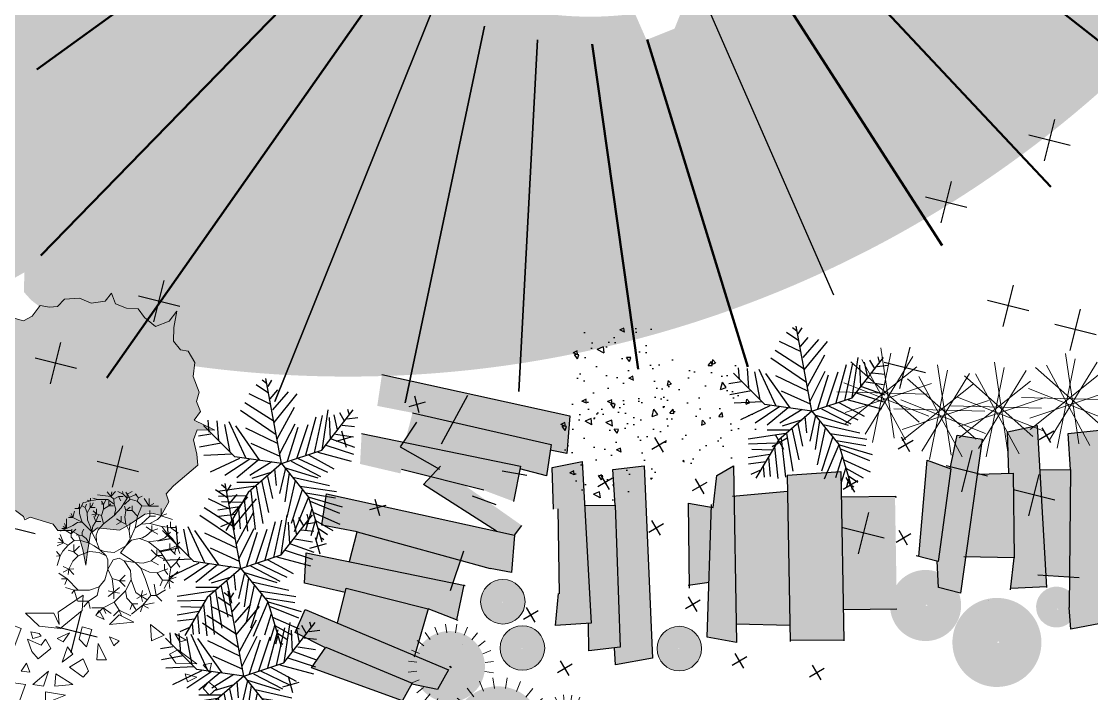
# Model space of a CAD drawing. Header units: millimetres. Extents: x 1933 to 24107, y 1228 to 18074.
# Drawn here: x 6737 to 10724, y 12627 to 15132 of the extents above; entities that cross this region are included whole.
import ezdxf

# ---------------------------------------------------------------- set-up
doc = ezdxf.new("R2010")
doc.units = ezdxf.units.MM
doc.layers.add('marc det', color=74, linetype='Continuous', lineweight=18)
doc.styles.add('ATTR', font='romans.shx', dxfattribs={"width": 0.8, "height": 0.470416})

# ---------------------------------------------------------------- blocks, each defined once
blk = doc.blocks.new('Tree Clump 1')
for p, q in [((35.416, 90.295), (33.513, 97.397)), ((42.83, 98.624), (42.83, 91.424)), ((50.244, 90.295), (52.148, 97.397)), ((22.519, 82.936), (17.374, 88.08)), ((28.462, 87.511), (24.83, 93.801)), ((57.198, 87.511), (60.83, 93.801)), ((63.142, 82.936), (68.286, 88.08)), ((14.976, 70.088), (8.057, 71.942)), ((17.938, 76.995), (11.653, 80.624)), ((67.722, 76.995), (74.007, 80.624)), ((70.684, 70.088), (77.603, 71.942)), ((6.83, 62.624), (14.03, 62.624)), ((78.83, 62.624), (71.63, 62.624)), ((-23.117, 41.102), (-29.17, 51.586)), ((-11.528, 45.743), (-14.699, 57.58)), ((0.83, 59.624), (0.83, 47.624)), ((13.188, 45.743), (16.359, 57.58)), ((24.777, 41.102), (30.83, 51.586)), ((67.722, 48.253), (74.007, 44.624)), ((70.684, 55.161), (77.603, 53.307)), ((-108.328, 32.806), (-113.17, 41.193)), ((-99.056, 36.519), (-101.593, 45.989)), ((-89.17, 47.624), (-89.17, 38.024)), ((-79.284, 36.519), (-76.746, 45.989)), ((-70.012, 32.806), (-65.17, 41.193)), ((-33.023, 33.477), (-41.596, 42.051)), ((34.683, 33.477), (43.256, 42.051)), ((57.198, 37.738), (60.83, 31.447)), ((63.142, 42.313), (68.286, 37.168)), ((-116.252, 26.706), (-123.111, 33.565)), ((-62.088, 26.706), (-55.229, 33.565)), ((-40.656, 23.576), (-51.132, 29.624)), ((42.316, 23.576), (52.792, 29.624)), ((-126.309, 9.575), (-135.534, 12.047)), ((-122.359, 18.786), (-130.739, 23.624)), ((-45.593, 12.063), (-57.125, 15.153)), ((47.253, 12.063), (58.785, 15.153)), ((-137.17, -0.376), (-127.57, -0.376)), ((-126.309, -10.327), (-135.534, -12.799)), ((-59.17, -0.376), (-47.17, -0.376)), ((60.83, -0.376), (48.83, -0.376)), ((-122.359, -19.538), (-130.739, -24.376)), ((-45.593, -12.815), (-57.125, -15.905)), ((47.253, -12.815), (58.785, -15.905)), ((-116.252, -27.458), (-123.111, -34.317)), ((-108.328, -33.558), (-113.17, -41.945)), ((-70.012, -33.558), (-65.17, -41.945)), ((-62.088, -27.458), (-55.229, -34.317)), ((-40.656, -24.328), (-51.132, -30.376)), ((-33.023, -34.229), (-41.596, -42.802)), ((34.683, -34.229), (43.256, -42.802)), ((42.316, -24.328), (52.792, -30.376)), ((-99.056, -37.271), (-101.593, -46.74)), ((-89.17, -48.376), (-89.17, -38.776)), ((-79.284, -37.271), (-76.746, -46.74)), ((-23.117, -41.854), (-29.17, -52.337)), ((-11.528, -46.495), (-14.699, -58.331)), ((13.188, -46.495), (16.359, -58.331)), ((24.777, -41.854), (30.83, -52.337)), ((0.83, -60.376), (0.83, -48.376))]:
    blk.add_line(p, q)
for points in [[(42.332, 62.85), (41.874, 61.676), (43.476, 62.263)], [(0, 0), (-0.763, -1.956), (1.907, -0.978)], [(-89.834, -0.075), (-90.444, -1.64), (-88.309, -0.857)]]:
    blk.add_lwpolyline(points, close=True)
at = {"style": 'ATTR', "width": 0.8, "flags": 9}
blk.add_attdef('ESTCODE', (0, 0), '', height=0.000432, dxfattribs=at)
blk = doc.blocks.new('fff')
at = {"color": 93}
for p, q in [((80686.8, 24306.7), (80654.6, 24332.5)), ((80799.9, 23710.9), (80683.3, 24344.1)), ((80698.9, 24286.1), (80727, 24332.5)), ((80702.9, 24234.5), (80610.4, 24296.4)), ((80715, 24193.2), (80771.3, 24260.3)), ((80735.1, 24110.7), (80851.8, 24244.8)), ((80719, 24152), (80558.1, 24229.3)), ((80743.1, 24017.9), (80916.2, 24229.3)), ((80759.2, 23925), (80493.7, 24105.5)), ((80743.1, 24023), (80525.9, 24162.3)), ((80767.3, 23894.1), (80896, 24131.3)), ((81099.8, 23810.9), (81333.1, 24110.8)), ((81101.3, 23811.5), (81145.5, 24110.7)), ((81230, 24090.1), (81266.2, 24028.2)), ((81290.4, 24115.9), (81302.4, 24074.6)), ((80260.3, 23945.6), (80252.3, 24033.3)), ((80316.6, 24028.2), (80328.7, 23883.7)), ((80405.2, 24023), (80529.9, 23754.8)), ((80787.4, 23785.7), (80900.1, 24007.5)), ((80980.5, 23775.4), (81057, 24059.1)), ((81044.9, 23790.9), (81105.3, 24069.4)), ((81153.6, 24054), (81161.6, 23894.1)), ((81189.8, 24074.6), (81213.9, 23961.1)), ((81286.3, 24043.6), (81366.8, 24054)), ((80272.4, 23930.2), (80179.8, 23914.7)), ((80450.1, 23760.9), (80216.8, 23994.2)), ((80373, 24002.4), (80413.2, 23796.1)), ((80638.5, 23734.2), (80457.5, 23992.1)), ((80529.9, 23976.6), (80767.3, 23863.1)), ((80843.7, 23729), (80924.2, 23981.7)), ((80912.1, 23749.6), (80996.6, 24002.4)), ((81201.8, 23930.2), (81334.6, 23909.5)), ((81250.1, 23997.2), (81342.7, 23986.9)), ((80348.8, 23863.1), (80187.9, 23832.2)), ((80570.1, 23863.1), (80787.4, 23765.1)), ((81129.4, 23847.6), (81334.6, 23780.6)), ((81169.6, 23894.1), (81342.7, 23832.2)), ((80429.3, 23780.6), (80220.1, 23770.3)), ((80799.9, 23710.9), (81099.8, 23810.9)), ((81000.7, 23775.4), (81189.8, 23672.3)), ((81069.1, 23796.1), (81318.5, 23729)), ((80485.6, 23749.6), (80268.4, 23646.5)), ((80562.1, 23744.5), (80377, 23620.7)), ((80799.9, 23710.9), (80450.1, 23760.9)), ((80622.4, 23734.2), (80465.5, 23605.2)), ((80799.9, 23710.9), (80550, 23494.4)), ((80727, 23723.8), (80562.1, 23620.7)), ((80799.9, 23710.9), (80999.9, 23461)), ((80871.9, 23729), (81089.2, 23615.5)), ((80924.2, 23749.6), (81141.5, 23646.5)), ((80727, 23646.5), (80578.2, 23600)), ((80694.9, 23615.5), (80731.1, 23450.4)), ((80747.2, 23672.3), (80759.2, 23548.5)), ((80827.6, 23677.4), (80783.4, 23486.6)), ((80819.6, 23682.6), (81069.1, 23605.2)), ((80855.8, 23641.3), (80823.6, 23424.7)), ((80884, 23610.4), (81157.6, 23548.5)), ((80606.3, 23543.3), (80324.7, 23502)), ((80630.5, 23569.1), (80465.5, 23569.1)), ((80610.4, 23543.3), (80658.7, 23264.7)), ((80650.6, 23584.6), (80702.9, 23347.3)), ((80900.1, 23584.6), (80839.7, 23311.2)), ((80936.3, 23543.3), (81209.9, 23502)), ((80529.9, 23471.1), (80328.7, 23465.9)), ((80550, 23494.4), (80383.4, 23211.1)), ((80570.1, 23507.2), (80602.3, 23218.3)), ((80956.4, 23522.7), (80871.9, 23264.7)), ((81000.7, 23460.8), (80892, 23202.8)), ((80980.5, 23491.7), (81201.8, 23455.6)), ((80999.9, 23461), (81099.8, 23127.8)), ((81004.7, 23460.8), (81250.1, 23388.5)), ((80485.6, 23388.5), (80324.7, 23362.8)), ((80501.7, 23419.5), (80352.8, 23424.7)), ((80477.6, 23367.9), (80489.7, 23223.5)), ((80521.8, 23445.3), (80546, 23208)), ((81024.8, 23373.1), (80976.5, 23213.2)), ((81012.7, 23429.8), (81230, 23342.1)), ((80457.5, 23331.8), (80328.7, 23316.3)), ((80437.3, 23300.9), (80445.4, 23218.3)), ((81053, 23290.5), (81016.7, 23171.9)), ((81036.9, 23347.3), (81234, 23259.6)), ((80417.2, 23269.9), (80344.8, 23239)), ((81053, 23285.4), (81181.7, 23213.2)), ((81073.1, 23228.6), (81141.5, 23182.2)), ((81073.1, 23202.8), (81057, 23146.1)), ((81097.2, 23156.4), (81113.3, 23146.1))]:
    blk.add_line(p, q, dxfattribs=at)
at = {"color": 93, "style": 'ATTR', "width": 0.8, "flags": 9}
blk.add_attdef('ESTCODE', (80799.9, 23710.9), '', height=0.00304, dxfattribs=at)
blk = doc.blocks.new('tree lis')
at = {"color": 96}
for points in [[(73119.8, 25761.2), (73080.6, 25721), (73092.4, 25645.7), (73194.2, 25705.9)], [(72790.9, 25705.9), (72747.8, 25665.8), (72818.3, 25615.5), (72928, 25665.8)], [(72931.8, 25741), (72955.3, 25680.8), (73018, 25650.7), (73037.5, 25680.8), (73002.3, 25700.9)], [(73288.1, 25710.9), (73256.8, 25645.7), (73280.3, 25600.5), (73350.7, 25570.4), (73413.4, 25610.6), (73342.9, 25655.7), (73315.5, 25645.7)], [(72712.6, 25630.6), (72610.8, 25600.5), (72583.4, 25500.2), (72685.2, 25555.3)], [(72935.8, 25615.5), (72904.5, 25585.4), (72916.2, 25560.4), (72943.6, 25590.5)], [(73198.1, 25640.7), (73155, 25630.6), (73143.3, 25600.5), (73182.4, 25610.6)], [(73480, 25605.5), (73460.4, 25525.2), (73542.6, 25525.2)], [(72767.4, 25565.4), (72826.1, 25520.2), (72814.4, 25585.4)], [(73049.3, 25590.5), (72971, 25560.4), (72947.5, 25480), (73065, 25515.2)], [(73127.6, 25560.4), (73229.4, 25575.4), (73268.5, 25520.2), (73159, 25515.2)], [(72881, 25500.2), (72865.3, 25449.9), (72916.2, 25455)], [(73147.2, 25429.9), (73147.2, 25475), (73202, 25500.2), (73170.7, 25465)], [(73315.5, 25545.3), (73311.6, 25515.2), (73335.1, 25505.1), (73335.1, 25545.3)], [(73421.2, 25525.2), (73366.4, 25510.1), (73370.3, 25424.9), (73425.2, 25449.9)], [(72712.6, 25460), (72661.7, 25424.9), (72669.6, 25394.8)], [(73092.4, 25480), (73053.2, 25439.9), (73112, 25409.8)], [(73194.2, 25460), (73194.2, 25404.8), (73303.8, 25364.6), (73315.5, 25455)], [(73503.5, 25460), (73464.3, 25424.9), (73570, 25384.7), (73589.6, 25434.9)], [(72575.6, 25414.8), (72505.1, 25409.8), (72524.7, 25339.5)], [(72783.1, 25434.9), (72732.2, 25324.4), (72822.3, 25344.5)], [(73366.4, 25384.7), (73362.5, 25344.5), (73405.6, 25359.6)], [(73519.1, 25354.6), (73460.4, 25334.5), (73425.2, 25304.4), (73476, 25244.2), (73519.1, 25269.3), (73491.7, 25289.3)], [(73644.4, 25364.6), (73581.7, 25299.4), (73570, 25199), (73656.1, 25093.6), (73730.5, 25088.6), (73648.3, 25209), (73589.6, 25204), (73644.4, 25229.1)], [(73303.8, 25329.5), (73296, 25279.3), (73366.4, 25254.2)], [(73554.4, 25339.5), (73523, 25329.5), (73534.8, 25289.3), (73546.5, 25299.4)], [(72391.6, 25168.9), (72477.7, 25199), (72489.4, 25264.2), (72442.5, 25269.3)], [(72571.7, 25244.2), (72556, 25199), (72591.3, 25214)], [(73252.9, 25173.9), (73213.7, 25269.3), (73268.5, 25269.3)], [(73296, 25224.1), (73354.7, 25219), (73303.8, 25138.8)], [(73523, 25214), (73507.4, 25183.9), (73550.4, 25153.8)], [(72642.1, 25168.9), (72587.3, 25153.8), (72614.8, 25093.6)], [(73386, 25153.8), (73339, 25088.6), (73366.4, 25063.5), (73425.2, 25088.6)], [(73483.9, 25163.9), (73448.7, 25138.8), (73409.5, 25188.9)], [(72571.7, 25088.6), (72501.2, 25083.5), (72477.7, 25113.6)], [(73519.1, 25108.6), (73483.9, 25073.5), (73566.1, 25048.4), (73577.9, 25093.6)], [(73499.5, 25018.3), (73421.2, 24978.1), (73421.2, 25023.3)], [(73632.7, 25028.4), (73613.1, 24988.2), (73656.1, 25013.3)], [(73530.9, 24963.1), (73511.3, 24917.9), (73487.8, 24943)], [(73589.6, 24963.1), (73601.3, 24847.7), (73636.6, 24917.9)], [(72466, 24907.9), (72430.7, 24872.7), (72442.5, 24807.5), (72473.8, 24862.7)], [(72567.8, 24732.2), (72653.9, 24757.3), (72642.1, 24687)], [(73589.6, 24767.3), (73538.7, 24702.1), (73511.3, 24762.3)], [(73401.7, 24546.5), (73405.6, 24646.9), (73448.7, 24677), (73468.2, 24636.8)], [(73515.2, 24596.7), (73546.5, 24651.9), (73507.4, 24626.8)], [(73354.7, 24601.7), (73315.5, 24591.6), (73339, 24546.5)], [(72767.4, 24551.5), (72790.9, 24516.4), (72700.8, 24496.3)], [(72912.3, 24531.4), (72974.9, 24571.6), (72990.6, 24511.4)], [(72900.5, 24481.3), (72873.1, 24471.2), (72943.6, 24446.1)], [(73284.2, 24516.4), (73252.9, 24486.2), (73284.2, 24451.1), (73315.5, 24491.3)], [(73397.7, 24516.4), (73362.5, 24486.2), (73405.6, 24476.2)], [(73061, 24451.1), (73096.3, 24410.9), (73198.1, 24406)]]:
    blk.add_lwpolyline(points, close=True, dxfattribs=at)
blk = doc.blocks.new('pzzzzzzzzz')
at = {"layer": 'marc det', "color": 85, "lineweight": 0}
for p, q in [((56.1, 92.1), (-45.3, -73.5)), ((-29.4, -91.4), (9.2, 98.8)), ((-11.9, 110.3), (16.9, -81.7)), ((-87.1, -51.1), (64.8, 69.8)), ((-75.6, 80.6), (69.9, -48)), ((40.6, -85.3), (-52.1, 85.3)), ((90.3, -35.5), (-90.3, 35.5)), ((96.4, 34.5), (-87.6, -27.2)), ((-105.3, 16.8), (88.8, 11.8))]:
    blk.add_line(p, q, dxfattribs=at)
blk = doc.blocks.new('LG15B')
at = {"linetype": 'Continuous'}
for p, q in [((-666, 1255), (-666, 1317)), ((-490, 1285), (-666, 1255)), ((-490, 1285), (-612, 1317)), ((-183, 1362), (-497, 1400)), ((-252, 1285), (-490, 1285)), ((-183, 1362), (-268, 1469)), ((-100, 1179), (-252, 1285)), ((-183, 1362), (-68, 1477)), ((-183, 1362), (-153, 1469)), ((-107, 1300), (-183, 1362)), ((-107, 1300), (0, 1362)), ((-100, 1179), (-107, 1300)), ((114, 1415), (-16, 1477)), ((0, 1362), (114, 1362)), ((0, 1362), (62, 1255)), ((69, 1087), (214, 1324)), ((114, 1415), (99, 1477)), ((214, 1324), (114, 1415)), ((280, 1300), (145, 1165)), ((214, 1415), (175, 1462)), ((280, 1300), (208, 1435)), ((214, 1415), (329, 1477)), ((214, 1324), (443, 1415)), ((214, 1324), (214, 1415)), ((450, 1247), (280, 1300)), ((478, 1327), (405, 1425)), ((450, 1247), (478, 1327)), ((478, 1327), (567, 1372)), ((734, 1125), (619, 1309)), ((734, 1125), (734, 1309)), ((-926, 1072), (-1040, 1072)), ((-926, 1072), (-956, 1109)), ((-926, 1072), (-926, 1187)), ((-926, 957), (-926, 1072)), ((-917, 1072), (-833, 1224)), ((-796, 1094), (-865, 1133)), ((-666, 1255), (-811, 1217)), ((-796, 1094), (-765, 1179)), ((-750, 972), (-796, 1094)), ((-666, 1255), (-750, 1270)), ((-750, 972), (-673, 1094)), ((-673, 1094), (-673, 1209)), ((-673, 1094), (-627, 1148)), ((-673, 1094), (-558, 1094)), ((-627, 1148), (-605, 1209)), ((-520, 949), (-520, 1064)), ((-352, 1170), (-413, 1187)), ((-352, 1170), (-406, 1248)), ((-406, 903), (-352, 1057)), ((-352, 1170), (-298, 1270)), ((-352, 1057), (-352, 1170)), ((-352, 1057), (-230, 1133)), ((-230, 1133), (-230, 1248)), ((-230, 1248), (-230, 1133)), ((-230, 1133), (-183, 1187)), ((-230, 1133), (-115, 1133)), ((-61, 1057), (-100, 1179)), ((-100, 903), (69, 1087)), ((-100, 903), (-61, 1057)), ((182, 1022), (145, 1129)), ((182, 1022), (280, 1103)), ((329, 1025), (214, 1025)), ((329, 1025), (329, 1140)), ((459, 888), (329, 1025)), ((558, 1140), (450, 1247)), ((459, 888), (558, 1140)), ((558, 1140), (734, 1125)), ((734, 1125), (849, 1194)), ((734, 1125), (963, 1125)), ((1025, 897), (1025, 1075)), ((-1238, 598), (-1238, 827)), ((-1093, 858), (-1193, 858)), ((-1093, 858), (-1162, 895)), ((-1093, 858), (-1125, 957)), ((-1093, 858), (-1047, 1010)), ((-865, 743), (-1093, 858)), ((-895, 842), (-926, 957)), ((-865, 743), (-895, 842)), ((-742, 804), (-750, 972)), ((-666, 628), (-742, 804)), ((-520, 949), (-635, 919)), ((-520, 949), (-605, 1018)), ((-536, 765), (-588, 880)), ((-520, 949), (-566, 880)), ((-536, 765), (-475, 910)), ((-406, 903), (-520, 949)), ((-352, 704), (-406, 903)), ((-352, 704), (-100, 903)), ((64, 753), (-43, 824)), ((64, 753), (64, 887)), ((154, 869), (182, 1022)), ((182, 699), (154, 869)), ((398, 613), (459, 888)), ((549, 699), (755, 887)), ((755, 887), (755, 1022)), ((755, 887), (890, 887)), ((755, 717), (935, 807)), ((935, 807), (1025, 897)), ((1025, 897), (1159, 942)), ((1025, 897), (1294, 807)), ((-1238, 598), (-1385, 529)), ((-1238, 598), (-1353, 598)), ((-1238, 598), (-1323, 643)), ((-1238, 598), (-1285, 712)), ((-1132, 468), (-1247, 537)), ((-1093, 667), (-1238, 598)), ((-1132, 468), (-1017, 582)), ((-1132, 468), (-1117, 582)), ((-978, 735), (-1093, 667)), ((-865, 743), (-978, 735)), ((-750, 628), (-865, 743)), ((-865, 505), (-826, 582)), ((-635, 513), (-750, 628)), ((-635, 513), (-666, 628)), ((-635, 513), (-612, 650)), ((-520, 284), (-635, 513)), ((-612, 650), (-536, 765)), ((-536, 765), (-421, 765)), ((-527, 437), (-482, 559)), ((-482, 559), (-352, 704)), ((64, 753), (-43, 689)), ((182, 699), (64, 753)), ((262, 537), (182, 699)), ((262, 537), (280, 734)), ((283, 338), (262, 537)), ((283, 338), (398, 613)), ((398, 613), (549, 699)), ((549, 699), (755, 717)), ((800, 537), (665, 635)), ((675, 429), (800, 537)), ((755, 717), (1043, 645)), ((800, 537), (800, 663)), ((800, 537), (944, 590)), ((800, 537), (944, 457)), ((1043, 645), (1249, 618)), ((1043, 645), (1159, 483)), ((1249, 618), (1249, 753)), ((1249, 618), (1384, 618)), ((1249, 618), (1429, 483)), ((-1316, 253), (-1446, 260)), ((-1316, 253), (-1422, 360)), ((-1316, 253), (-1392, 452)), ((-1056, 307), (-1201, 200)), ((-1132, 390), (-1132, 468)), ((-1056, 307), (-1132, 390)), ((-872, 299), (-1056, 307)), ((-865, 429), (-1010, 444)), ((-696, 245), (-872, 299)), ((-865, 429), (-865, 505)), ((-772, 353), (-865, 429)), ((-696, 245), (-772, 353)), ((-520, 284), (-527, 437)), ((-451, 93), (-520, 284)), ((175, 184), (283, 338)), ((175, 184), (315, 313)), ((315, 313), (504, 358)), ((504, 358), (577, 375)), ((504, 358), (720, 277)), ((577, 375), (675, 429)), ((720, 277), (962, 304)), ((720, 277), (989, 62)), ((962, 304), (1115, 375)), ((1115, 375), (1249, 510)), ((1159, 483), (1294, 348)), ((1294, 348), (1402, 195)), ((1402, 195), (1474, 268)), ((-1392, -60), (-1476, 47)), ((-1316, 253), (-1461, 184)), ((-1331, 54), (-1392, -60)), ((-1201, 200), (-1331, 54)), ((-1201, 200), (-1316, 253)), ((-1067, 34), (-1202, 79)), ((-1067, 34), (-1067, 214)), ((-1067, 34), (-932, 169)), ((-960, -56), (-1067, 34)), ((-690, 43), (-960, -56)), ((-581, 184), (-696, 245)), ((-456, 17), (-690, 43)), ((-451, 93), (-581, 184)), ((-291, -60), (-456, 17)), ((-451, 93), (-337, 47)), ((-291, -60), (-451, 93)), ((-337, 47), (-100, 17)), ((-100, 17), (175, 184)), ((175, 184), (53, 9)), ((53, 9), (398, -221)), ((918, -47), (783, 88)), ((918, -47), (918, 88)), ((989, 62), (1232, 107)), ((989, 62), (1258, -343)), ((1232, 107), (1232, 240)), ((1232, 107), (1367, 169)), ((1232, 107), (1367, -28)), ((1402, 195), (1339, -2)), ((1402, 195), (1474, 133)), ((1402, 195), (1474, -2)), ((-1392, -60), (-1476, -68)), ((-1392, -60), (-1461, -290)), ((-1093, -190), (-1183, -378)), ((-960, -56), (-1093, -190)), ((-252, -152), (-291, -60)), ((-122, -152), (-252, -381)), ((-252, -381), (-252, -152)), ((23, -113), (-122, -152)), ((138, -182), (23, -113)), ((398, -221), (138, -182)), ((138, -182), (289, -406)), ((398, -221), (540, -352)), ((398, -221), (594, -235)), ((594, -235), (783, -181)), ((783, -181), (918, -47)), ((783, -181), (962, -271)), ((918, -47), (1052, -47)), ((918, -47), (1097, -136)), ((1258, -343), (1393, -208)), ((1393, -208), (1474, -91)), ((1393, -208), (1474, -333)), ((-1228, -612), (-1426, -477)), ((-1183, -378), (-1318, -316)), ((-1183, -378), (-1318, -451)), ((-1183, -378), (-1202, -505)), ((-1183, -378), (-1067, -370)), ((-1183, -378), (-1067, -505)), ((-252, -381), (-322, -630)), ((-252, -381), (-151, -603)), ((289, -406), (307, -630)), ((540, -352), (639, -603)), ((540, -352), (747, -451)), ((747, -451), (927, -468)), ((927, -468), (1105, -397)), ((927, -468), (1052, -640)), ((1105, -397), (1105, -262)), ((1105, -397), (1187, -370)), ((1105, -397), (1187, -505)), ((1258, -343), (1204, -630)), ((1204, -630), (1420, -432)), ((-1228, -612), (-1363, -612)), ((-1228, -612), (-1282, -747)), ((-960, -882), (-1228, -612)), ((-322, -630), (-456, -801)), ((-151, -603), (-106, -926)), ((-151, -603), (28, -657)), ((28, -657), (163, -522)), ((28, -657), (163, -792)), ((28, -657), (163, -657)), ((307, -630), (172, -900)), ((307, -630), (414, -936)), ((639, -603), (774, -1007)), ((908, -1007), (854, -738)), ((1052, -640), (998, -773)), ((1052, -640), (1187, -640)), ((1204, -630), (1097, -837)), ((1204, -630), (1384, -567)), ((1204, -630), (1322, -702)), ((1204, -630), (1232, -837)), ((-1058, -882), (-1265, -818)), ((-1058, -882), (-1112, -962)), ((-960, -882), (-1058, -882)), ((-1058, -882), (-977, -1142)), ((-690, -882), (-960, -882)), ((-510, -1007), (-717, -1142)), ((-456, -801), (-690, -882)), ((-456, -801), (-510, -1007)), ((-106, -926), (-241, -900)), ((-106, -926), (-241, -1035)), ((-106, -926), (28, -818)), ((-106, -926), (28, -953)), ((-106, -926), (-106, -1088)), ((172, -900), (-97, -1168)), ((172, -900), (199, -1070)), ((414, -936), (549, -1025)), ((549, -1025), (577, -891)), ((549, -1025), (684, -971)), ((774, -1007), (585, -1241)), ((774, -1007), (908, -1007)), ((908, -1007), (1124, -872)), ((908, -1007), (1043, -1142)), ((-717, -1142), (-960, -1142)), ((-717, -1142), (-825, -1277)), ((-717, -1142), (-672, -1321)), ((-97, -1168), (-367, -1303)), ((-97, -1168), (19, -1357)), ((199, -1070), (334, -1205)), ((334, -1205), (280, -1340)), ((585, -1241), (315, -1456)), ((334, -1205), (468, -1205)), ((334, -1205), (414, -1340)), ((549, -1025), (442, -1080)), ((585, -1241), (532, -1402)), ((549, -1025), (684, -1106)), ((549, -1025), (577, -1151)), ((585, -1241), (854, -1187)), ((585, -1241), (720, -1312)), ((-367, -1303), (-636, -1303)), ((-367, -1303), (-501, -1438)), ((-367, -1303), (-303, -1438)), ((-367, -1303), (-170, -1438)), ((19, -1357), (-115, -1492)), ((19, -1357), (73, -1492)), ((19, -1357), (298, -1492))]:
    blk.add_line(p, q, dxfattribs=at)

msp = doc.modelspace()

# ---------------------------------------------------------------- hatches: boundary and pattern name
h = msp.add_hatch()
h.set_pattern_fill('CROSS', color=92, scale=50, angle=75.9543, style=0)
h.set_pattern_definition([(75.9543, (117758.94, -400964.55), (-230.95161, 385.06344), [158.75, -476.25]), (165.9543, (117855.2, -400906.8), (-385.06344, -230.95161), [158.75, -476.25])])
h.paths.add_polyline_path([(6337.3, 18073.6), (3983.1, 10004.2), (4310.6, 9915.5, 0.425509), (4781.4, 10237.2), (5123.8, 11376.4), (6728.2, 17069.7, 0.355067)])
at = {"true_color": 0xe07000}
h = msp.add_hatch(color=32, dxfattribs=at)
h.set_gradient(color1=(224, 115, 31), one_color=1, tint=1, name='INVHEMISPHERICAL')
h.paths.add_polyline_path([(10920, 15023.6), (9935.3, 15796.6, -0.016832), (9894, 15725.3), (9922, 15750.2), (10069, 15687.8), (10116.5, 15616.9), (10105.1, 15572.6), (10049.3, 15513.8), (9864.5, 15585.9), (9842.5, 15649.2, -0.036779), (9725.7, 15512.4), (10519.7, 14676.3, 0.03134)])
h.paths.add_polyline_path([(9725.7, 15512.4, -0.048746), (9542.6, 15360.2), (10150.4, 14424.2, 0.026433), (10519.7, 14676.3)])
h.paths.add_polyline_path([(9542.6, 15360.2, -0.057136), (9295.4, 15231), (9777.7, 14222.5, 0.025052), (10150.4, 14424.2)])
h.paths.add_polyline_path([(9295.4, 15231, -0.018651), (9209.1, 15201.4), (9170.5, 15104.8), (9090.4, 15072.7), (9400.3, 14064, 0.024195), (9777.7, 14222.5)])
h.paths.add_polyline_path([(9090.4, 15072.7), (9066, 15062.9), (9023.1, 15160.8, -0.034172), (8856.4, 15149.3), (9027.1, 13947.3, 0.023113), (9400.3, 14064)])
h.paths.add_polyline_path([(8856.4, 15149.3, -0.041732), (8653.1, 15166.1), (8583.3, 13855.8, 0.026787), (9027.1, 13947.3)])
h.paths.add_polyline_path([(8653.1, 15166.1, -0.041798), (8455.1, 15216.6), (8160.3, 13813.6, 0.025128), (8583.3, 13855.8)])
h.paths.add_polyline_path([(8455.1, 15216.6, -0.041483), (8269.7, 15298.6), (7674.2, 13817.7, 0.028744), (8160.3, 13813.6)])
h.paths.add_polyline_path([(8269.7, 15298.6, -0.040834), (8102.8, 15408.1), (7048.4, 13906.2, 0.037389), (7674.2, 13817.7)])
h.paths.add_polyline_path([(8102.8, 15408.1, -0.041293), (7954.4, 15545), (7271.4, 14843.7), (7271.4, 14374.5), (6797.4, 14374.5), (6801.9, 13967.9, 0.015018), (7048.4, 13906.2)])
h.paths.add_polyline_path([(7954.4, 15545, -0.041087), (7831.1, 15703.5), (7271.4, 15298.3), (7271.4, 14843.7)])
h.paths.add_polyline_path([(7831.1, 15703.5, -0.040819), (7735.9, 15878.8), (6807.5, 15446.8), (7271.4, 15446.8), (7271.4, 15298.3)])
h.paths.add_polyline_path([(7735.9, 15878.8, -0.040616), (7670.7, 16066.3), (6781.2, 15859.1), (6785.8, 15436.7), (6801.9, 15444.2), (6801.9, 15446.8), (6807.5, 15446.8)])
h.paths.add_polyline_path([(7670.7, 16066.3, -0.040123), (7636.8, 16259.5), (6776.6, 16281.5), (6781.2, 15859.1)])
at = {"lineweight": 25}
h = msp.add_hatch(dxfattribs=at)
h.set_pattern_fill('AR-CONC', color=151, angle=105.4757, style=0)
h.set_pattern_definition([(155.47574, (46010.37, -70923.81), (-33.2512, 179.83233), [19.05, -209.55]), (100.47574, (46010.37, -70923.81), (-174.72575, -84.94474), [15.24, -167.64]), (205.92674, (46007.6, -70908.82), (-207.97628, 94.88846), [16.19, -178.09]), (151.65994, (45961.41, -70937.37), (-31.81407, 272.46884), [28.575, -314.325]), (202.11134, (45958.76, -70914.66), (-301.8014, 162.7762), [24.285, -267.135]), (96.65974, (45961.41, -70937.37), (-301.8011, 162.77665), [22.86, -251.46]), (126.47574, (45966.88, -70909.5), (58.1023, 173.4054), [19.05, -209.55]), (71.47574, (45966.88, -70909.5), (-194.0006, 10.4144), [15.24, -167.64]), (176.92714, (45971.72, -70895.05), (-135.8986, 183.81927), [16.19, -178.09]), (142.975735, (46010.37, -70923.81), (-82.313505, -19.58522), [0, -165.608, 0, -170.18, 0, -168.275]), (112.97574, (46010.37, -70923.81), (-114.37789, 37.66581), [0, -97.028, 0, -161.798, 0, -64.135]), (72.975735, (46025.486, -70978.4), (-30.658634, 132.203163), [0, -63.5, 0, -198.12, 0, -262.89]), (62.97574, (46032.26, -71002.88), (-64.02996, 135.97398), [0, -82.55, 0, -131.572, 0, -186.69])])
edge = h.paths.add_edge_path()
edge.add_arc((8968.8, 13821.6), 207.5, 105.4757, 465.4757)
h = msp.add_hatch(dxfattribs=at)
h.set_pattern_fill('AR-CONC', color=6, angle=30.3197, style=0)
h.set_pattern_definition([(80.31973, (-63142.22, -43834.53), (165.31221, 78.2124), [19.05, -209.55]), (25.31973, (-63142.22, -43834.53), (-126.87254, 147.1328), [15.24, -167.64]), (130.77073, (-63128.44, -43828.01), (38.4407, 225.34477), [16.19, -178.09]), (76.50393, (-63167.87, -43790.68), (255.22533, 100.5556), [28.575, -314.325]), (126.95533, (-63146.6, -43782.3), (80.0259, 333.4307), [24.285, -267.135]), (21.50373, (-63167.87, -43790.68), (80.0264, 333.4305), [22.86, -251.46]), (51.31973, (-63139.53, -43788.82), (182.50345, -11.73884), [19.05, -209.55]), (356.31973, (-63139.53, -43788.82), (-39.63383, 190.19426), [15.24, -167.64]), (101.77113, (-63124.32, -43789.8), (142.86905, 178.45556), [16.19, -178.09]), (67.819734, (-63142.22, -43834.53), (-40.019346, 74.54895), [0, -165.608, 0, -170.18, 0, -168.275]), (37.81973, (-63142.22, -43834.53), (7.10653, 120.21028), [0, -97.028, 0, -161.798, 0, -64.135]), (357.81973, (-63191.115, -43863.127), (119.93676, 63.50434), [0, -63.5, 0, -198.12, 0, -262.89]), (347.81973, (-63213.04, -43875.95), (115.0324, 96.72801), [0, -82.55, 0, -131.572, 0, -186.69])])
edge = h.paths.add_edge_path()
edge.add_arc((9285.4, 13681.6), 207.5, 30.3197, 390.3197)
h = msp.add_hatch(color=30)
h.paths.add_polyline_path([(8080.3, 13815.8), (8063, 13699.3), (8194.1, 13673.6), (8710.4, 13555.9), (8707.2, 13534.7), (8769.2, 13522.5), (8780.2, 13662.1)])
h.paths.add_polyline_path([(8194.1, 13673.6), (8166.1, 13563.1), (8596.4, 13474.7), (8594.4, 13464.5), (8693, 13439.3), (8710.4, 13555.9)])
h.paths.add_polyline_path([(8004.7, 13596.3), (7998.8, 13483), (8149.2, 13447.8), (8153, 13463.6), (8459.5, 13387.1), (8459.2, 13385.3), (8570.8, 13343.4), (8596.4, 13474.7)])
h = msp.add_hatch(dxfattribs=at)
h.set_pattern_fill('AR-CONC', color=6, angle=105.4757, style=0)
h.set_pattern_definition([(155.47574, (45964.66, -71190.99), (-33.2512, 179.83233), [19.05, -209.55]), (100.47574, (45964.66, -71190.99), (-174.72575, -84.94474), [15.24, -167.64]), (205.92674, (45961.9, -71176), (-207.97628, 94.88846), [16.19, -178.09]), (151.65994, (45915.7, -71204.54), (-31.81407, 272.46884), [28.575, -314.325]), (202.11134, (45913.05, -71181.84), (-301.8014, 162.7762), [24.285, -267.135]), (96.65974, (45915.7, -71204.54), (-301.8011, 162.77665), [22.86, -251.46]), (126.47574, (45921.17, -71176.68), (58.1023, 173.4054), [19.05, -209.55]), (71.47574, (45921.17, -71176.68), (-194.0006, 10.4144), [15.24, -167.64]), (176.92714, (45926, -71162.23), (-135.8986, 183.81927), [16.19, -178.09]), (142.975735, (45964.66, -71190.99), (-82.313505, -19.58522), [0, -165.608, 0, -170.18, 0, -168.275]), (112.97574, (45964.66, -71190.99), (-114.37789, 37.66581), [0, -97.028, 0, -161.798, 0, -64.135]), (72.975735, (45979.776, -71245.58), (-30.658634, 132.203163), [0, -63.5, 0, -198.12, 0, -262.89]), (62.97574, (45986.55, -71270.06), (-64.02996, 135.97398), [0, -82.55, 0, -131.572, 0, -186.69])])
edge = h.paths.add_edge_path()
edge.add_arc((8923.1, 13554.4), 207.5, 105.4757, 465.4757)
h = msp.add_hatch(color=30)
h.set_gradient(color1=(250, 136, 5), one_color=1, tint=1, name='INVCURVED')
h.paths.add_polyline_path([(10753.6, 13609.1), (10636.5, 13596), (10645.2, 13462.6), (10641.3, 12948), (10646.5, 12868), (10784.2, 12893.2)])
h.paths.add_polyline_path([(10645.2, 13462.6), (10531.2, 13461.4), (10553.4, 13068.4), (10642.1, 13062.8)], flags=17)
h.paths.add_polyline_path([(10522, 13625.9), (10410.9, 13602.5), (10415.5, 13448.2), (10431.7, 13448.5), (10436.2, 13132.7), (10436.1, 13132.7), (10423.2, 13019.9), (10555.8, 13025.8)])
h = msp.add_hatch(color=30)
h.paths.add_polyline_path([(10431.7, 13448.5), (10298.1, 13445.5), (10254.8, 13137.1), (10436.1, 13132.7), (10436.2, 13134)])
h.paths.add_polyline_path([(10316.3, 13574.9), (10224.1, 13590.2), (10197.9, 13466.2), (10200.1, 13465.4), (10153, 13119.4), (10149.3, 13120.4), (10154, 13023), (10235.8, 13001.6)])
h.paths.add_polyline_path([(10200.1, 13465.4), (10112.3, 13497.1), (10080.8, 13138.3), (10153, 13119.4)])
h = msp.add_hatch(color=30)
h.paths.add_polyline_path([(9057.7, 13475.8), (8940.6, 13462.7), (8949.3, 13329.3), (8967.8, 12800.1), (8946.5, 12797.7), (8950.6, 12734.7), (9088.4, 12759.9)])
h.paths.add_polyline_path([(8949.3, 13329.3), (8835.4, 13328.1), (8860.1, 12889.5), (8849.8, 12888.8), (8850.7, 12787), (8967.8, 12800.1)])
h.paths.add_polyline_path([(8826.1, 13492.6), (8715.1, 13469.2), (8719.6, 13314.9), (8735.9, 13315.2), (8740.4, 12999.4), (8738.6, 12999.3), (8726.7, 12880.7), (8860.1, 12889.5)])
msp.add_hatch(color=30).paths.add_polyline_path([(8294.1, 13469.9), (8235.1, 13406), (8507.7, 13232.7), (8573.8, 13218.2), (8601.3, 13253.9)])
h = msp.add_hatch(color=30)
h.set_gradient(color1=(250, 136, 5), one_color=1, tint=1, name='INVCURVED')
h.paths.add_polyline_path([(9992, 13361.7), (9792, 13358.9), (9798.9, 12940.7), (9998.9, 12942.8)])
h.paths.add_polyline_path([(9390, 13476.3), (9328.1, 13440), (9314.4, 13321.3), (9308, 13322.3), (9292.3, 12837.6), (9400.8, 12818)])
h.paths.add_polyline_path([(9308, 13322.3), (9222.2, 13336.6), (9226.6, 13032), (9299, 13042.9)], flags=17)
h = msp.add_hatch(color=30)
h.paths.add_polyline_path([(9790.4, 13454.5), (9590.6, 13441.3), (9600.7, 12826), (9800.7, 12828.1)])
h.paths.add_polyline_path([(9591.6, 13382), (9391.9, 13364), (9399.7, 12887.7), (9599.8, 12881.9)])
h = msp.add_hatch(color=30)
h.set_gradient(color1=(250, 136, 5), one_color=1, tint=1, name='INVCURVED')
h.paths.add_polyline_path([(7873.9, 13372), (7856.5, 13255.5), (7987.7, 13229.7), (8484.1, 13094.1), (8562.8, 13078.7), (8573.8, 13218.2)])
h.paths.add_polyline_path([(7987.7, 13229.7), (7959.6, 13119.3), (8345.2, 13040), (8373.4, 13124.4)], flags=17)
h.paths.add_polyline_path([(7798.2, 13152.5), (7792.4, 13039.1), (7942.8, 13004), (7946.6, 13019.8), (8253, 12943.3), (8253, 12943.1), (8358.8, 12901.8), (8387, 13031.4)])
h = msp.add_hatch(color=30)
h.paths.add_polyline_path([(7946.6, 13019.8), (7915.3, 12889.9), (8202.4, 12768.9), (8253, 12943.1), (8251.8, 12943.6)])
h.paths.add_polyline_path([(7794.9, 12940.5), (7756.5, 12855.4), (7869.6, 12798.3), (7871, 12800.2), (8193.4, 12666.1), (8191.5, 12662.8), (8286.8, 12642.3), (8328.4, 12715.9)])
h.paths.add_polyline_path([(7871, 12800.2), (7817.8, 12723.5), (8156.6, 12601.1), (8193.4, 12666.1)])
at = {"layer": 'marc det'}
for points in [[(7302.1, 13983), (7444.3, 13967.1), (7507.9, 14004.8), (7628.3, 14083.5), (7713.7, 14061.1), (7761.5, 14150.9), (7745.7, 14202.9), (7792.7, 14253.5), (7949.4, 14387.5), (7943.2, 14457.5), (7922.1, 14550), (7946.4, 14614.5), (8059.8, 14613.6), (7926.2, 14677.2), (7967.9, 14733.6), (7941.6, 14797.4), (7959, 14858.3), (7920.4, 14958.7), (7930.7, 15050.4), (7886.9, 15122.3), (7838, 15131.1), (7791.7, 15188.7), (7795, 15276.7), (7813.9, 15381.6), (7764.3, 15316.7), (7676.3, 15283.4), (7604.6, 15340.7), (7564.4, 15397.2), (7489.4, 15401), (7418.6, 15428.5), (7393.2, 15497.1), (7352.3, 15445.5), (7261.6, 15432.3), (7185.6, 15465.8), (7089.7, 15458.5), (7043.5, 15412.8), (6992.1, 15407.3), (6931, 15418.4), (6880.5, 15348.8), (6824.8, 15319.5), (6716.5, 15348.9), (6643.1, 15396.7), (6693, 15323.7), (6724.6, 15254), (6703.7, 15208.5), (6632.3, 15162.4), (6564.4, 15100.9), (6546.2, 15035.3), (6474.9, 14885.8), (6320.6, 14869.4), (6481.6, 14818.1), (6497.1, 14729.2), (6478, 14658.8), (6489.6, 14548.5), (6527.3, 14477.7), (6524.8, 14394.4), (6572.9, 14346.4), (6627.1, 14262.7), (6691.8, 14244.4), (6649.2, 14140.6), (6747.7, 14196.6), (6746.9, 14122.9), (6773.2, 14093.6), (6842.9, 14039.6), (6866.6, 14052), (7015.9, 14005.3), (7046.5, 13965.3), (7128.5, 13965.3), (7180, 13936.2), (7207.3, 13842.7), (7226.7, 13740.8), (7236.1, 13827.7), (7257.7, 13946.8)], [(7020.8, 13245.4), (7102.8, 13236.2), (7139.5, 13258), (7208.9, 13303.4), (7258.2, 13290.4), (7285.8, 13342.2), (7276.7, 13372.2), (7303.8, 13401.4), (7394.2, 13478.7), (7390.6, 13519.1), (7378.4, 13572.4), (7392.5, 13609.7), (7457.9, 13609.2), (7380.8, 13645.8), (7404.9, 13678.4), (7389.7, 13715.2), (7399.7, 13750.3), (7377.5, 13808.3), (7383.4, 13861.2), (7358.1, 13902.6), (7329.9, 13907.7), (7303.2, 13941), (7305.1, 13991.7), (7316.1, 14052.2), (7287.4, 14014.8), (7236.7, 13995.6), (7195.3, 14028.7), (7172.1, 14061.3), (7128.8, 14063.4), (7088, 14079.3), (7073.3, 14118.9), (7049.7, 14089.1), (6997.4, 14081.5), (6953.6, 14100.8), (6898.2, 14096.6), (6871.6, 14070.2), (6841.9, 14067.1), (6806.7, 14073.5), (6777.6, 14033.3), (6745.4, 14016.4), (6682.9, 14033.4), (6640.6, 14060.9), (6669.4, 14018.8), (6687.6, 13978.6), (6675.6, 13952.4), (6634.3, 13925.8), (6595.2, 13890.3), (6584.7, 13852.4), (6543.6, 13766.2), (6454.5, 13756.8), (6547.4, 13727.2), (6556.3, 13675.9), (6545.3, 13635.3), (6552, 13571.6), (6573.7, 13530.7), (6572.3, 13482.7), (6600.1, 13455), (6631.4, 13406.7), (6668.7, 13396.2), (6644.1, 13336.3), (6700.9, 13368.6), (6700.5, 13326.1), (6715.6, 13309.1), (6755.8, 13278), (6769.5, 13285.2), (6855.6, 13258.2), (6873.3, 13235.2), (6920.6, 13235.1), (6950.3, 13218.4), (6966.1, 13164.4), (6977.3, 13105.6), (6982.7, 13155.7), (6995.1, 13224.5)]]:
    msp.add_hatch(color=102, dxfattribs=at).paths.add_polyline_path(points)
h = msp.add_hatch(color=90, dxfattribs=at)
h.paths.add_polyline_path([(10525.9, 12984.6, 1), (10661.4, 12915.1, 1)])
h.paths.add_polyline_path([(10598.4, 12944.8), (10600.9, 12941.3), (10595.3, 12942)], flags=16)
h.paths.add_polyline_path([(10224.1, 12893.8, 1), (10519.2, 12742.3, 1)])
h.paths.add_polyline_path([(10381.1, 12816.9), (10371.6, 12818), (10376.9, 12822.7)], flags=16)
h.paths.add_polyline_path([(9988, 13016.2, 1), (10223.7, 12895.2, 1)])
h.paths.add_polyline_path([(10110, 12959.5), (10113.4, 12954.8), (10105.8, 12955.7)], flags=16)
at = {"layer": 'marc det', "lineweight": 40}
h = msp.add_hatch(color=72, dxfattribs=at)
h.paths.add_polyline_path([(8450, 12951.2, 1), (8611.8, 12987.9, 1)])
h.paths.add_polyline_path([(8530.9, 12969.6), (8530.4, 12966.1), (8526.9, 12967)], flags=16)
h.paths.add_polyline_path([(8530.4, 12966.1), (8530.4, 12966.1), (8530.4, 12966.1), (8530.4, 12966.1)], flags=24)
h = msp.add_hatch(color=72, dxfattribs=at)
h.paths.add_polyline_path([(8522.9, 12778.8, 1), (8684.7, 12815.5, 1)])
h.paths.add_polyline_path([(8603.8, 12797.2), (8603.3, 12793.7), (8599.8, 12794.6)], flags=16)
h.paths.add_polyline_path([(8603.3, 12793.7), (8603.3, 12793.7), (8603.3, 12793.7), (8603.3, 12793.7)], flags=24)
at = {"layer": 'marc det'}
h = msp.add_hatch(color=90, dxfattribs=at)
h.paths.add_polyline_path([(8723, 12572.2, 1), (8815, 12450.9, 1)])
h.paths.add_polyline_path([(8771.1, 12504.9), (8771.8, 12500.7), (8767, 12503.7)], flags=16)
h.paths.add_polyline_path([(8411.5, 12620.9, 1), (8612.1, 12356.6, 1)])
h.paths.add_polyline_path([(8519.8, 12483.6), (8511.8, 12488.8), (8518.5, 12490.7)], flags=16)
h.paths.add_polyline_path([(8251.7, 12833.4, 1), (8411.8, 12622.4, 1)])
h.paths.add_polyline_path([(8337.1, 12729.4), (8338.1, 12723.8), (8331.7, 12727.9)], flags=16)
at = {"layer": 'marc det', "lineweight": 40}
h = msp.add_hatch(color=72, dxfattribs=at)
h.paths.add_polyline_path([(9149.6, 12868.7, 1), (9226.6, 12721.7, 1)])
h.paths.add_polyline_path([(9188.1, 12795.2), (9184.6, 12794.8), (9184.6, 12798.4)], flags=16)
h.paths.add_polyline_path([(9184.6, 12794.8), (9184.6, 12794.8), (9184.6, 12794.8), (9184.6, 12794.8)], flags=24)

# ---------------------------------------------------------------- linework, layer by layer
at = {"color": 25}
for p, q in [((7831.1, 15703.5), (6794.4, 14953)), ((8109.9, 15305.7), (7055.5, 13803.7)), ((8276.8, 15196.2), (7681.3, 13715.2)), ((8462.2, 15114.2), (8167.4, 13711.2)), ((8660.2, 15063.7), (8590.4, 13753.4))]:
    msp.add_line(p, q, dxfattribs=at)
at = {"lineweight": 50}
for p, q in [((7831.1, 15703.5), (6794.4, 14953)), ((9942.3, 15694.2), (11003.7, 14861)), ((7961.5, 15442.5), (6809.9, 14260.1)), ((9732.8, 15409.9), (10572.2, 14515.5)), ((7055.5, 13803.7), (8109.9, 15305.7)), ((9549.6, 15257.8), (10168.2, 14296.3)), ((8863.4, 15046.8), (9035.4, 13835.9)), ((9068.6, 15064.3), (9443.3, 13844.7))]:
    msp.add_line(p, q, dxfattribs=at)
for p, q in [((7681.3, 13715.2), (8276.8, 15196.2)), ((9764.2, 14111.8), (9279.5, 15219)), ((8167.4, 13711.2), (8462.2, 15114.2)), ((8590.4, 13753.4), (8660.2, 15063.7)), ((8769.2, 13522.5), (8707.2, 13534.7)), ((9992, 13360.9), (9997.9, 13361)), ((8950.6, 12734.7), (8946.5, 12797.7))]:
    msp.add_line(p, q)
at = {"color": 92}
for p, q in [((10548.8, 14611.7), (10587.4, 14765.7)), ((10645.1, 14669.4), (10491.1, 14707.9)), ((10163.8, 14380.7), (10202.3, 14534.7)), ((10260, 14438.5), (10106, 14477)), ((7230.8, 14012), (7269.3, 14166)), ((10394.7, 13995.7), (10433.2, 14149.7)), ((7327.1, 14069.8), (7173.1, 14108.3)), ((10491, 14053.4), (10337, 14091.9)), ((10645, 13905.8), (10683.5, 14059.8)), ((10741.3, 13963.5), (10587.3, 14002.1)), ((6845.7, 13781.1), (6884.3, 13935.1)), ((10009.7, 13764.7), (10048.2, 13918.7)), ((6942, 13838.8), (6788, 13877.3)), ((10105.9, 13822.4), (9951.9, 13861)), ((7076.7, 13396), (7115.2, 13550)), ((10240.6, 13379.6), (10279.1, 13533.7)), ((7173, 13453.8), (7019, 13492.3)), ((10336.9, 13437.4), (10182.9, 13475.9)), ((10490.9, 13289.8), (10529.4, 13443.8)), ((10587.2, 13347.5), (10433.2, 13386.1)), ((9855.5, 13148.7), (9894.1, 13302.7)), ((6787.9, 13222.8), (6633.9, 13261.3)), ((9951.8, 13206.4), (9797.8, 13245)), ((6922.6, 12780), (6961.1, 12934)), ((7018.9, 12837.7), (6864.8, 12876.3))]:
    msp.add_line(p, q, dxfattribs=at)
at = {"color": 8}
msp.add_line((10086.6, 14424.8), (10098.9, 14396.3), dxfattribs=at)
at = {"color": 32, "true_color": 0xe07000}
for p, q in [((8080.3, 13815.8), (8780.2, 13662.1)), ((8302.8, 13558.3), (8399.8, 13739.7)), ((8209.3, 13638.7), (8147.8, 13547.2)), ((8194.1, 13673.6), (8710.4, 13555.9)), ((8780.2, 13662.1), (8769.2, 13522.5)), ((10410.9, 13602.5), (10522, 13625.9)), ((10415.5, 13448.2), (10410.9, 13602.5)), ((10522, 13625.9), (10556, 13022.8)), ((10636.5, 13596), (10753.6, 13609.1)), ((8004.7, 13596.3), (8596.4, 13474.7)), ((10197.8, 13465.7), (10224.1, 13590.2)), ((10224.1, 13590.2), (10316.3, 13574.9)), ((10316.3, 13574.9), (10235.8, 13001.6)), ((10645.2, 13462.6), (10636.5, 13596)), ((8147.8, 13547.2), (8294.9, 13463.8)), ((8710.4, 13555.9), (8693, 13439.3)), ((8715.1, 13469.2), (8826.1, 13492.6)), ((8826.1, 13492.6), (8860.1, 12889.5)), ((10080.8, 13138.3), (10112.3, 13497.1)), ((10112.3, 13497.1), (10200.1, 13465.4)), ((8153, 13463.6), (8459.5, 13387.1)), ((8235.1, 13406), (8298.5, 13474.6)), ((8528.3, 13456.9), (8620.4, 13441.6)), ((8596.4, 13474.7), (8570.8, 13343.4)), ((8693, 13439.3), (8594.4, 13464.5)), ((8719.6, 13314.9), (8715.1, 13469.2)), ((8940.6, 13462.7), (9057.7, 13475.8)), ((8949.3, 13329.3), (8940.6, 13462.7)), ((9057.7, 13475.8), (9088.4, 12759.9)), ((9314.4, 13321.3), (9328.1, 13440)), ((9328.1, 13440), (9390, 13476.3)), ((9390, 13476.3), (9400.8, 12818)), ((9590.6, 13441.3), (9790.4, 13454.5)), ((9590.6, 13441.3), (9600.8, 12821.3)), ((9790.4, 13454.5), (9800.8, 12824.5)), ((10200.1, 13465.4), (10153, 13119.4)), ((10298.1, 13445.5), (10431.7, 13448.5)), ((10431.7, 13448.5), (10436.2, 13132.7)), ((10531.2, 13461.4), (10645.2, 13462.6)), ((10645.2, 13462.6), (10641.3, 12948)), ((8507.7, 13232.7), (8235.1, 13406)), ((7856.5, 13255.5), (7873.9, 13372)), ((7873.9, 13372), (8573.8, 13218.2)), ((8416.4, 13363.8), (8504.3, 13332.1)), ((9386.7, 13363.5), (9591.6, 13382)), ((9994.8, 13361.8), (9792, 13358.9)), ((8835.4, 13328.1), (8949.3, 13329.3)), ((8949.3, 13329.3), (8967.8, 12800.1)), ((9226.8, 13020.8), (9222.2, 13336.6)), ((9222.2, 13336.6), (9314.4, 13321.3)), ((9292.3, 12837.6), (9308.3, 13331.6)), ((8735.9, 13315.2), (8740.4, 12999.4)), ((7987.7, 13229.7), (7856.5, 13255.5)), ((8573.8, 13218.2), (8601.3, 13253.9)), ((7959.6, 13119.3), (7987.7, 13229.7)), ((7987.7, 13229.7), (8484.1, 13094.1)), ((8573.8, 13218.2), (8562.8, 13078.7)), ((8335.8, 13011.8), (8385, 13158.9)), ((7792.4, 13039.1), (7798.2, 13152.5)), ((7798.2, 13152.5), (8390, 13030.8)), ((10153, 13119.4), (10071.2, 13140.8)), ((10154, 13023), (10149.3, 13120.4)), ((10436.2, 13132.7), (10248.3, 13137.2)), ((10422.6, 13014), (10436.1, 13132.8)), ((8562.8, 13078.7), (8484.1, 13094.1)), ((7942.8, 13004), (7792.4, 13039.1)), ((9220.7, 13031.1), (9299, 13042.9)), ((10523.7, 13070.3), (10678.5, 13060.4)), ((7915.3, 12889.9), (7946.6, 13019.8)), ((7946.6, 13019.8), (8253, 12943.3)), ((8358.8, 12901.8), (8387.3, 13033)), ((8726.7, 12880.7), (8738.7, 13000.2)), ((10235.8, 13001.6), (10154, 13023)), ((10423.2, 13019.9), (10557.4, 13025.9)), ((7756.5, 12855.4), (7794.9, 12940.5)), ((7794.9, 12940.5), (8328.4, 12715.9)), ((8253, 12943.3), (8200.5, 12762.7)), ((8364.3, 12899.6), (8252.9, 12943.1)), ((9800.2, 12940.8), (9998.9, 12942.8)), ((10646.5, 12868), (10641.3, 12948)), ((8860.1, 12889.5), (8726.7, 12880.7)), ((8850.7, 12787), (8849.8, 12888.8)), ((9399.7, 12887.7), (9599.8, 12881.9)), ((10784.2, 12893.2), (10646.5, 12868)), ((7870.1, 12798), (7756.5, 12855.4)), ((7817.8, 12723.5), (7871, 12800.2)), ((7871, 12800.2), (8193.4, 12666.1)), ((8967.8, 12800.1), (8850.7, 12787)), ((9400.8, 12818), (9292.3, 12837.6)), ((9600.7, 12826), (9800.7, 12828.1)), ((9088.4, 12759.9), (8950.6, 12734.7)), ((8156.6, 12601.1), (7817.8, 12723.5)), ((8328.4, 12715.9), (8286.8, 12642.3)), ((8193.4, 12666.1), (8151.7, 12592.5)), ((8286.8, 12642.3), (8191.5, 12662.8))]:
    msp.add_line(p, q, dxfattribs=at)
at = {"color": 74}
for p, q in [((8219.2, 13673.9), (8202.3, 13735.1)), ((8241.3, 13713), (8180.1, 13696)), ((7947.7, 13544.5), (7930.8, 13605.7)), ((10529.4, 13574.4), (10584.2, 13606.4)), ((10572.8, 13563), (10540.8, 13617.8)), ((7969.8, 13583.5), (7908.6, 13566.6)), ((9086.2, 13537.8), (9141, 13569.8)), ((9129.6, 13526.4), (9097.6, 13581.2)), ((9534.8, 13547.8), (9589.7, 13579.9)), ((9578.3, 13536.4), (9546.2, 13591.3)), ((10004.2, 13539.7), (10059, 13571.8)), ((10047.6, 13528.4), (10015.6, 13583.2)), ((8927.7, 13388.1), (8895.6, 13442.9)), ((8884.2, 13399.5), (8939, 13431.5)), ((9236.9, 13383.7), (9291.7, 13415.7)), ((9280.3, 13372.3), (9248.3, 13427.1)), ((9799.1, 13389.5), (9853.9, 13421.6)), ((9842.6, 13378.1), (9810.5, 13433)), ((8094.7, 13328.6), (8033.5, 13311.6)), ((8072.5, 13289.5), (8055.6, 13350.7)), ((9075.1, 13228.5), (9129.9, 13260.6)), ((9118.5, 13217.1), (9086.5, 13271.9)), ((7850, 13146.5), (7833, 13207.7)), ((9995.7, 13191.6), (10050.5, 13223.7)), ((10039.1, 13180.2), (10007.1, 13235)), ((7872.1, 13185.5), (7810.9, 13168.6)), ((9210.9, 12944.6), (9265.7, 12976.6)), ((9254.3, 12933.2), (9222.2, 12988)), ((8607.9, 12904.8), (8662.7, 12936.8)), ((8651.3, 12893.4), (8619.2, 12948.2)), ((9384.8, 12733.4), (9439.6, 12765.5)), ((9428.3, 12722.1), (9396.2, 12776.9)), ((8734.1, 12706.1), (8788.9, 12738.2)), ((8777.6, 12694.8), (8745.5, 12749.6)), ((9672.9, 12690), (9727.7, 12722)), ((9716.3, 12678.6), (9684.3, 12733.4)), ((7748.9, 12629.9), (7732, 12691.1)), ((7771.1, 12669), (7709.9, 12652))]:
    msp.add_line(p, q, dxfattribs=at)
at = {"layer": 'marc det', "color": 102}
msp.add_lwpolyline([(6715.6, 13309.1), (6744.4, 13286.9), (6749.4, 13274.6), (6769.5, 13285.2), (6855.6, 13258.2), (6873.3, 13235.2), (6920.6, 13235.1), (6950.3, 13218.4), (6966.1, 13164.4), (6977.3, 13105.6), (6982.7, 13155.7), (6995.1, 13224.5), (7020.8, 13245.4), (7102.8, 13236.2), (7139.5, 13258), (7197.3, 13295.8), (7223.5, 13299.5), (7258.2, 13290.4), (7285.8, 13342.2), (7276.7, 13372.2), (7303.8, 13401.4), (7394.2, 13478.7), (7390.6, 13519.1), (7378.4, 13572.4), (7392.5, 13609.7), (7457.9, 13609.2), (7380.8, 13645.8), (7404.9, 13678.4), (7389.7, 13715.2), (7399.7, 13750.3), (7377.5, 13808.3), (7383.4, 13861.2), (7358.1, 13902.6), (7329.9, 13907.7), (7303.2, 13941), (7305.1, 13991.7), (7316.1, 14052.2), (7287.4, 14014.8), (7236.7, 13995.6), (7195.3, 14028.7), (7172.1, 14061.3), (7128.8, 14063.4), (7088, 14079.3), (7073.3, 14118.9), (7049.7, 14089.1), (6997.4, 14081.5), (6953.6, 14100.8), (6898.2, 14096.6), (6871.6, 14070.2), (6841.9, 14067.1), (6806.7, 14073.5), (6777.6, 14033.3), (6745.4, 14016.4), (6682.9, 14033.4)], dxfattribs=at)
at = {"layer": 'marc det', "color": 3}
for centre in [(8530.9, 12969.6), (8603.8, 12797.2), (9188.1, 12795.2)]:
    msp.add_circle(centre, 82.9, dxfattribs=at)

# ---------------------------------------------------------------- block references
at = {"color": 92, "xscale": 0.4999999999881766, "yscale": 0.4999999999881766, "zscale": 0.4999999999881766}
for p in [(-30717.7, 1824.4), (-32693.3, 1629.1), (-32845.3, 1238.6), (-32834.5, 837.2)]:
    msp.add_blockref('fff', p, dxfattribs=at)
at = {"lineweight": 20, "xscale": 1.749999999697138, "yscale": 1.749999999697138, "zscale": 1.75}
for p in [(9959.8, 13722.6), (10647.4, 13701.4), (10171.4, 13659.2), (10382.9, 13669.7)]:
    msp.add_blockref('pzzzzzzzzz', p, dxfattribs=at)
at = {"layer": 'marc det', "color": 70, "xscale": 0.1557639227257823, "yscale": 0.1557639226120955, "zscale": 0.1557639226019371}
msp.add_blockref('LG15B', (7098.3, 13149.9), dxfattribs=at)
at = {"layer": 'marc det', "color": 90, "xscale": 3.338025887698114, "yscale": 3.338025887698114, "zscale": 3.338025888083926, "rotation": 307.1831879987118}
msp.add_blockref('Tree Clump 1', (8518.5, 12490.7), dxfattribs=at)
at = {"layer": 'marc det', "color": 253, "lineweight": 60, "xscale": 0.7802873384207487, "yscale": 0.7802873382843245, "zscale": 0.7802873385553909, "rotation": 90}
msp.add_blockref('tree lis', (26543.9, -44536.3), dxfattribs=at)

# ---------------------------------------------------------------- texts
at = {"layer": 'marc det', "color": 90, "style": 'ATTR', "width": 0.8, "flags": 9}
for p, rotation in [((10340.1, 12975.9), 128.1797), ((8380, 12810.2), 203.3357)]:
    msp.add_attdef('ESTCODE', p, '', height=0.00075, rotation=rotation, dxfattribs=at)

doc.saveas('drawing.dxf')
